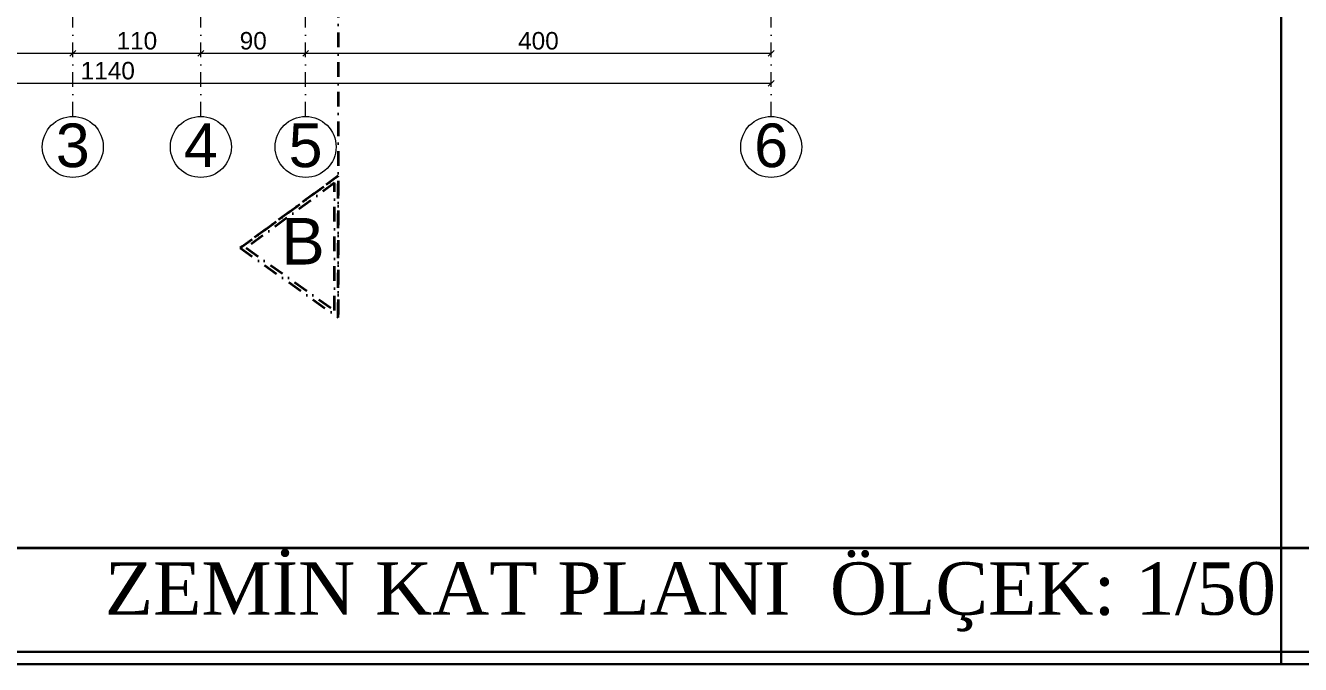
# Model space of a CAD drawing. Header units: millimetres. Extents: x 708 to 46452, y -4963 to 3960.
# Drawn here: x 13513 to 14608, y 1328 to 1877 of the extents above; entities that cross this region are included whole.
import ezdxf

# ---------------------------------------------------------------- set-up
doc = ezdxf.new("R2010")
doc.units = ezdxf.units.MM
for name, pattern in [('ACAD_ISO10W100', [18, 12, -3, 0, -3]), ('DASHDOT', [25.4, 12.7, -6.35, 0, -6.35]), ('DUZ', [0]), ('HIDDEN', [0.375, 0.25, -0.125])]:
    doc.linetypes.add(name, pattern=pattern)
for name, color, linetype, lineweight in [('00_IC_OLCU', 139, 'Continuous', 20), ('AKS', 153, 'ACAD_ISO10W100', 20), ('aks ve noktalılar', 129, 'DASHDOT', 13), ('görünüş1', 251, 'Continuous', 35), ('kesit çizgisi', 4, 'DASHDOT', 35), ('ROL_DIK', 150, 'Continuous', 0), ('Çerçeve', 8, 'Continuous', 30), ('ölçü yatay', 150, 'DUZ', 18)]:
    doc.layers.add(name, color=color, linetype=linetype, lineweight=lineweight)
doc.styles.add('arial_1_18', font='arial.ttf', dxfattribs={"height": 0.2})
doc.styles.add('GENERATED_STYLE_2', font='times.ttf')
doc.styles.add('mimari altlik$0$194_PTB_WET_B1$0$Standard', font='arial.ttf')
doc.styles.get("Standard").update_dxf_attribs({"font": 'arial.ttf'})
doc.dimstyles.new('ALP_OLCU', dxfattribs={"dimscale": 0, "dimtxt": 15, "dimasz": 5, "dimexe": 0.18, "dimexo": 0.06, "dimgap": 3, "dimtad": 1, "dimdec": 0, "dimrnd": 0.1, "dimzin": 9, "dimdsep": 46, "dimtxsty": 'Standard', "dimblk": 'OBLIQUE', "dimcen": 0, "dimse1": 1, "dimse2": 1, "dimclrd": 256, "dimclre": 256, "dimclrt": 53, "dimadec": 0, "dimazin": 0, "dimtfac": 1, "dimtdec": 0, "dimtix": 1, "dimtmove": 1, "dimatfit": 3, "dimldrblk": 'ARCHTICK', "dimfxl": 0.18, "dimtolj": 1, "dimlwd": -1, "dimarcsym": 0})

# ---------------------------------------------------------------- blocks, each defined once
blk = doc.blocks.new('REGEG')
at = {"layer": 'AKS', "color": 30, "linetype": 'Continuous', "lineweight": 5}
for centre in [(2990.8, 1481.5), (3100.8, 1481.5), (3190.8, 1481.5), (3590.8, 1481.5)]:
    blk.add_circle(centre, 26.2, dxfattribs=at)
at = {"layer": 'aks ve noktalılar'}
for points in [[(2990.8, 1507.5), (2990.8, 3256)], [(3100.8, 1507.5), (3100.8, 3256)], [(3190.8, 1507.5), (3190.8, 3256)], [(3590.8, 1507.5), (3590.8, 3256)]]:
    blk.add_lwpolyline(points, dxfattribs=at)
at = {"layer": 'AKS', "color": 30, "linetype": 'Continuous', "lineweight": 5, "style": 'arial_1_18'}
for s, p in [('3', (2976.2, 1464.1)), ('4', (3086.2, 1464.1)), ('5', (3176.2, 1464.1)), ('6', (3576.2, 1464.1))]:
    blk.add_text(s, height=37.5, dxfattribs=at).set_placement(p)
blk = doc.blocks.new('rgeerge')
at = {"layer": 'kesit çizgisi', "lineweight": 35}
for p, q in [((-2172732.3, 772571.4), (-2172732.3, 770439.6)), ((-2172816.4, 770499.2), (-2172732.3, 770561.1))]:
    blk.add_line(p, q, dxfattribs=at)
blk.add_lwpolyline([(-2172732.3, 770439.6), (-2172732.3, 770561.1), (-2172816.4, 770499.2), (-2172732.3, 770439.6)], dxfattribs=at)
blk.add_lwpolyline([(-2172735.3, 770445.4), (-2172735.3, 770555.2), (-2172811.3, 770499.3)], close=True, dxfattribs=at)
at = {"layer": 'kesit çizgisi', "lineweight": 35, "insert": (-2172743.8, 770525), "char_height": 40, "attachment_point": 3, "style": 'mimari altlik$0$194_PTB_WET_B1$0$Standard'}
blk.add_mtext_dynamic_manual_height_columns('B', width=458.166, gutter_width=200, heights=[0], dxfattribs=at)
blk = doc.blocks.new('_Oblique')
at = {"color": 0, "linetype": 'ByBlock', "lineweight": -2}
blk.add_line((-0.5, -0.5), (0.5, 0.5), dxfattribs=at)
blk = doc.blocks.new('*D396')
at = {"layer": '00_IC_OLCU', "transparency": 16777216}
blk.add_line((13013.4, 1827), (14153.4, 1827), dxfattribs=at)
at = {"layer": 'Defpoints', "color": 0, "transparency": 16777216}
for p in [(14153.4, 2133.3), (13013.4, 2048.3), (14153.4, 1827)]:
    blk.add_point(p, dxfattribs=at)
at = {"layer": '00_IC_OLCU', "transparency": 16777216, "xscale": 5, "yscale": 5, "zscale": 5, "rotation": 180}
blk.add_blockref('_Oblique', (13013.4, 1827), dxfattribs=at)
at = {"layer": '00_IC_OLCU', "transparency": 16777216, "xscale": 5, "yscale": 5, "zscale": 5}
blk.add_blockref('_Oblique', (14153.4, 1827), dxfattribs=at)
at = {"layer": '00_IC_OLCU', "color": 53, "transparency": 16777216, "insert": (13583.4, 1837.7), "char_height": 15, "attachment_point": 5}
blk.add_mtext('\\A1;1140', dxfattribs=at)
blk = doc.blocks.new('_ArchTick')
at = {"color": 0, "linetype": 'ByBlock', "const_width": 0.15}
blk.add_lwpolyline([(-0.5, -0.5), (0.5, 0.5)], dxfattribs=at)
blk = doc.blocks.new('*D399')
at = {"layer": '00_IC_OLCU', "transparency": 16777216}
blk.add_line((13303.4, 1852.7), (13553.4, 1852.7), dxfattribs=at)
at = {"layer": 'Defpoints', "color": 0, "transparency": 16777216}
for p in [(13303.4, 1852.7), (13553.4, 1852.7), (13553.4, 1852.7)]:
    blk.add_point(p, dxfattribs=at)
at = {"layer": '00_IC_OLCU', "transparency": 16777216, "xscale": 5, "yscale": 5, "zscale": 5, "rotation": 180}
blk.add_blockref('_Oblique', (13303.4, 1852.7), dxfattribs=at)
at = {"layer": '00_IC_OLCU', "transparency": 16777216, "xscale": 5, "yscale": 5, "zscale": 5}
blk.add_blockref('_Oblique', (13553.4, 1852.7), dxfattribs=at)
at = {"layer": '00_IC_OLCU', "color": 53, "transparency": 16777216, "insert": (13428.4, 1863.4), "char_height": 15, "attachment_point": 5}
blk.add_mtext('\\A1;250', dxfattribs=at)
blk = doc.blocks.new('*D400')
at = {"layer": '00_IC_OLCU', "transparency": 16777216}
blk.add_line((13553.4, 1852.7), (13663.4, 1852.7), dxfattribs=at)
at = {"layer": 'Defpoints', "color": 0, "transparency": 16777216}
for p in [(13553.4, 1852.7), (13663.4, 1852.7), (13663.4, 1852.7)]:
    blk.add_point(p, dxfattribs=at)
at = {"layer": '00_IC_OLCU', "transparency": 16777216, "xscale": 5, "yscale": 5, "zscale": 5, "rotation": 180}
blk.add_blockref('_Oblique', (13553.4, 1852.7), dxfattribs=at)
at = {"layer": '00_IC_OLCU', "transparency": 16777216, "xscale": 5, "yscale": 5, "zscale": 5}
blk.add_blockref('_Oblique', (13663.4, 1852.7), dxfattribs=at)
at = {"layer": '00_IC_OLCU', "color": 53, "transparency": 16777216, "insert": (13608.4, 1863.4), "char_height": 15, "attachment_point": 5}
blk.add_mtext('\\A1;110', dxfattribs=at)
blk = doc.blocks.new('*D401')
at = {"layer": '00_IC_OLCU', "transparency": 16777216}
blk.add_line((13663.4, 1852.7), (13753.4, 1852.7), dxfattribs=at)
at = {"layer": 'Defpoints', "color": 0, "transparency": 16777216}
for p in [(13663.4, 1852.7), (13753.4, 1852.7), (13753.4, 1852.7)]:
    blk.add_point(p, dxfattribs=at)
at = {"layer": '00_IC_OLCU', "transparency": 16777216, "xscale": 5, "yscale": 5, "zscale": 5, "rotation": 180}
blk.add_blockref('_Oblique', (13663.4, 1852.7), dxfattribs=at)
at = {"layer": '00_IC_OLCU', "transparency": 16777216, "xscale": 5, "yscale": 5, "zscale": 5}
blk.add_blockref('_Oblique', (13753.4, 1852.7), dxfattribs=at)
at = {"layer": '00_IC_OLCU', "color": 53, "transparency": 16777216, "insert": (13708.4, 1863.4), "char_height": 15, "attachment_point": 5}
blk.add_mtext('\\A1;90', dxfattribs=at)
blk = doc.blocks.new('*D402')
at = {"layer": '00_IC_OLCU', "transparency": 16777216}
blk.add_line((13753.4, 1852.7), (14153.4, 1852.7), dxfattribs=at)
at = {"layer": 'Defpoints', "color": 0, "transparency": 16777216}
for p in [(13753.4, 1852.7), (14153.4, 1852.7), (14153.4, 1827)]:
    blk.add_point(p, dxfattribs=at)
at = {"layer": '00_IC_OLCU', "transparency": 16777216, "xscale": 5, "yscale": 5, "zscale": 5, "rotation": 180}
blk.add_blockref('_Oblique', (13753.4, 1852.7), dxfattribs=at)
at = {"layer": '00_IC_OLCU', "transparency": 16777216, "xscale": 5, "yscale": 5, "zscale": 5}
blk.add_blockref('_Oblique', (14153.4, 1852.7), dxfattribs=at)
at = {"layer": '00_IC_OLCU', "color": 53, "transparency": 16777216, "insert": (13953.4, 1863.4), "char_height": 15, "attachment_point": 5}
blk.add_mtext('\\A1;400', dxfattribs=at)
blk = doc.blocks.new('FWEFWFE')
at = {"layer": '00_IC_OLCU'}
for base, p1, p2, picture, middle in [((14153.4, 1827), (13013.4, 2048.3), (14153.4, 2133.3), '*D396', (13583.4, 1837.7)), ((13553.4, 1852.7), (13303.4, 1852.7), (13553.4, 1852.7), '*D399', (13428.4, 1863.4)), ((13663.4, 1852.7), (13553.4, 1852.7), (13663.4, 1852.7), '*D400', (13608.4, 1863.4)), ((13753.4, 1852.7), (13663.4, 1852.7), (13753.4, 1852.7), '*D401', (13708.4, 1863.4)), ((14153.4, 1852.7), (13753.4, 1852.7), (14153.4, 1827), '*D402', (13953.4, 1863.4))]:
    dim = blk.add_linear_dim(base=base, p1=p1, p2=p2, dimstyle='ALP_OLCU', override={"dimscale": 1}, dxfattribs=at)
    dim.commit()
    dim.dimension.update_dxf_attribs({"geometry": picture, "text_midpoint": middle})

msp = doc.modelspace()

# ---------------------------------------------------------------- linework, layer by layer
at = {"layer": 'görünüş1'}
msp.add_line((10275.445, 1427.974), (34041.726, 1427.974), dxfattribs=at)
at = {"layer": 'Çerçeve'}
for p, q in [((14591.484, 1328.081), (14591.484, 3958.843)), ((3680.496, 1338.558), (20864.937, 1338.558)), ((6228.153, 1327.81), (20864.937, 1328.367))]:
    msp.add_line(p, q, dxfattribs=at)

# ---------------------------------------------------------------- block references
at = {"linetype": 'HIDDEN'}
msp.add_blockref('rgeerge', (2186513.658, -768813.682), dxfattribs=at)
at = {"layer": '00_IC_OLCU'}
msp.add_blockref('REGEG', (10562.591, 290.837), dxfattribs=at)
at = {"layer": 'ölçü yatay'}
msp.add_blockref('FWEFWFE', (0, 0), dxfattribs=at)

# ---------------------------------------------------------------- texts
at = {"layer": 'ROL_DIK', "color": 0, "lineweight": 40, "insert": (13495.906, 1415.587), "char_height": 45, "attachment_point": 1, "style": 'GENERATED_STYLE_2'}
msp.add_mtext('     ZEMİN KAT PLANI  ÖLÇEK: 1/50', dxfattribs=at)

doc.saveas('drawing.dxf')
